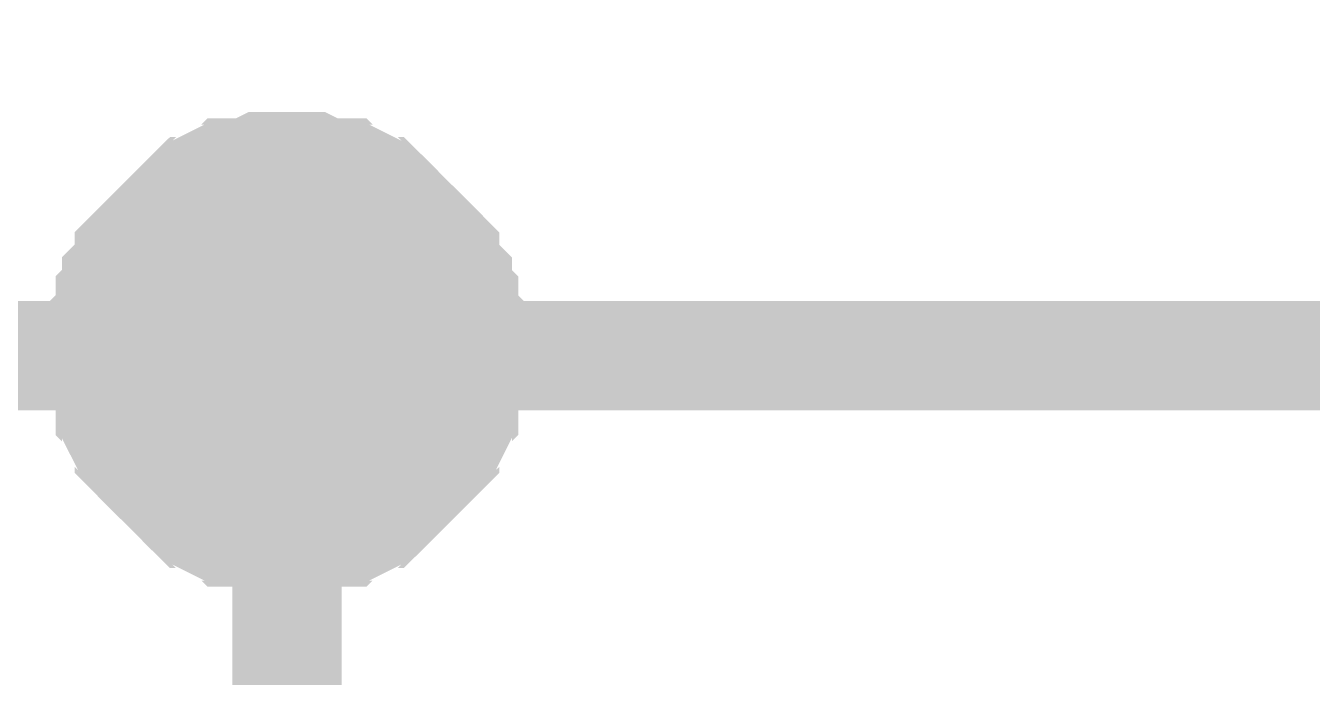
# Model space of a CAD drawing. Header units: millimetres. Extents: x 0 to 11.5, y 0 to 7.6.
# Drawn here: x 10.022 to 10.161, y 2.8152 to 2.8857 of the extents above; entities that cross this region are included whole.
import ezdxf

# ---------------------------------------------------------------- set-up
doc = ezdxf.new("R2010")
doc.units = ezdxf.units.MM
doc.header["$MEASUREMENT"] = 0
doc.layers.add('Sheet', color=255, linetype='Continuous')

msp = doc.modelspace()

# ---------------------------------------------------------------- linework, layer by layer
at = {"layer": 'Sheet'}
for points, const_width in [([(10.05023, 2.85), (9.94998, 2.85), (9.94998, 2.95018)], 0.0118), ([(10.03045, 2.85), (10.03045, 2.85136), (10.03045, 2.85204), (10.03045, 2.85341), (10.03113, 2.85409), (10.03113, 2.85545), (10.03113, 2.85613), (10.03181, 2.85681), (10.03181, 2.85818), (10.0325, 2.85886), (10.03318, 2.85954), (10.03318, 2.8609), (10.03386, 2.86159), (10.03454, 2.86227), (10.03522, 2.86295), (10.0359, 2.86363), (10.03659, 2.86431), (10.03727, 2.86499), (10.03795, 2.86567), (10.03863, 2.86636), (10.03931, 2.86704), (10.04, 2.86772), (10.04068, 2.86772), (10.04136, 2.8684), (10.04272, 2.86908), (10.04341, 2.86908), (10.04409, 2.86976), (10.04545, 2.86976), (10.04613, 2.86976), (10.0475, 2.87044), (10.04818, 2.87044), (10.04954, 2.87044), (10.05023, 2.87044)], 0.0118), ([(10.03045, 2.85), (10.03045, 2.85136), (10.03045, 2.85204), (10.03045, 2.85341), (10.03113, 2.85409), (10.03113, 2.85545), (10.03113, 2.85613), (10.03181, 2.85681), (10.03181, 2.85818), (10.0325, 2.85886), (10.03318, 2.85954), (10.03318, 2.8609), (10.03386, 2.86159), (10.03454, 2.86227), (10.03522, 2.86295), (10.0359, 2.86363), (10.03659, 2.86431), (10.03727, 2.86499), (10.03795, 2.86567), (10.03863, 2.86636), (10.03931, 2.86704), (10.04, 2.86772), (10.04068, 2.86772), (10.04136, 2.8684), (10.04272, 2.86908), (10.04341, 2.86908), (10.04409, 2.86976), (10.04545, 2.86976), (10.04613, 2.86976), (10.0475, 2.87044), (10.04818, 2.87044), (10.04954, 2.87044), (10.05023, 2.87044)], 0.0118), ([(10.03045, 2.85), (10.03045, 2.85136), (10.03045, 2.85204), (10.03045, 2.85341), (10.03113, 2.85409), (10.03113, 2.85545), (10.03113, 2.85613), (10.03181, 2.85681), (10.03181, 2.85818), (10.0325, 2.85886), (10.03318, 2.85954), (10.03318, 2.8609), (10.03386, 2.86159), (10.03454, 2.86227), (10.03522, 2.86295), (10.0359, 2.86363), (10.03659, 2.86431), (10.03727, 2.86499), (10.03795, 2.86567), (10.03863, 2.86636), (10.03931, 2.86704), (10.04, 2.86772), (10.04068, 2.86772), (10.04136, 2.8684), (10.04272, 2.86908), (10.04341, 2.86908), (10.04409, 2.86976), (10.04545, 2.86976), (10.04613, 2.86976), (10.0475, 2.87044), (10.04818, 2.87044), (10.04954, 2.87044), (10.05023, 2.87044)], 0.0118), ([(10.03045, 2.85), (10.03045, 2.85136), (10.03045, 2.85204), (10.03045, 2.85341), (10.03113, 2.85409), (10.03113, 2.85545), (10.03113, 2.85613), (10.03181, 2.85681), (10.03181, 2.85818), (10.0325, 2.85886), (10.03318, 2.85954), (10.03318, 2.8609), (10.03386, 2.86159), (10.03454, 2.86227), (10.03522, 2.86295), (10.0359, 2.86363), (10.03659, 2.86431), (10.03727, 2.86499), (10.03795, 2.86567), (10.03863, 2.86636), (10.03931, 2.86704), (10.04, 2.86772), (10.04068, 2.86772), (10.04136, 2.8684), (10.04272, 2.86908), (10.04341, 2.86908), (10.04409, 2.86976), (10.04545, 2.86976), (10.04613, 2.86976), (10.0475, 2.87044), (10.04818, 2.87044), (10.04954, 2.87044), (10.05023, 2.87044)], 0.0118), ([(10.03045, 2.85), (10.03045, 2.85136), (10.03045, 2.85204), (10.03045, 2.85341), (10.03113, 2.85409), (10.03113, 2.85545), (10.03113, 2.85613), (10.03181, 2.85681), (10.03181, 2.85818), (10.0325, 2.85886), (10.03318, 2.85954), (10.03318, 2.8609), (10.03386, 2.86159), (10.03454, 2.86227), (10.03522, 2.86295), (10.0359, 2.86363), (10.03659, 2.86431), (10.03727, 2.86499), (10.03795, 2.86567), (10.03863, 2.86636), (10.03931, 2.86704), (10.04, 2.86772), (10.04068, 2.86772), (10.04136, 2.8684), (10.04272, 2.86908), (10.04341, 2.86908), (10.04409, 2.86976), (10.04545, 2.86976), (10.04613, 2.86976), (10.0475, 2.87044), (10.04818, 2.87044), (10.04954, 2.87044), (10.05023, 2.87044)], 0.0118), ([(10.03045, 2.85), (10.03045, 2.85136), (10.03045, 2.85204), (10.03045, 2.85341), (10.03113, 2.85409), (10.03113, 2.85545), (10.03113, 2.85613), (10.03181, 2.85681), (10.03181, 2.85818), (10.0325, 2.85886), (10.03318, 2.85954), (10.03318, 2.8609), (10.03386, 2.86159), (10.03454, 2.86227), (10.03522, 2.86295), (10.0359, 2.86363), (10.03659, 2.86431), (10.03727, 2.86499), (10.03795, 2.86567), (10.03863, 2.86636), (10.03931, 2.86704), (10.04, 2.86772), (10.04068, 2.86772), (10.04136, 2.8684), (10.04272, 2.86908), (10.04341, 2.86908), (10.04409, 2.86976), (10.04545, 2.86976), (10.04613, 2.86976), (10.0475, 2.87044), (10.04818, 2.87044), (10.04954, 2.87044), (10.05023, 2.87044)], 0.0118), ([(10.03045, 2.85), (10.03045, 2.85136), (10.03045, 2.85204), (10.03045, 2.85341), (10.03113, 2.85409), (10.03113, 2.85545), (10.03113, 2.85613), (10.03181, 2.85681), (10.03181, 2.85818), (10.0325, 2.85886), (10.03318, 2.85954), (10.03318, 2.8609), (10.03386, 2.86159), (10.03454, 2.86227), (10.03522, 2.86295), (10.0359, 2.86363), (10.03659, 2.86431), (10.03727, 2.86499), (10.03795, 2.86567), (10.03863, 2.86636), (10.03931, 2.86704), (10.04, 2.86772), (10.04068, 2.86772), (10.04136, 2.8684), (10.04272, 2.86908), (10.04341, 2.86908), (10.04409, 2.86976), (10.04545, 2.86976), (10.04613, 2.86976), (10.0475, 2.87044), (10.04818, 2.87044), (10.04954, 2.87044), (10.05023, 2.87044)], 0.0118), ([(10.05023, 2.87044), (10.05023, 2.87044)], 0.0118), ([(10.05023, 2.87044), (10.05091, 2.87044), (10.05227, 2.87044), (10.05295, 2.87044), (10.05432, 2.86976), (10.055, 2.86976), (10.05636, 2.86976), (10.05704, 2.86908), (10.05773, 2.86908), (10.05909, 2.8684), (10.05977, 2.86772), (10.06045, 2.86772), (10.06114, 2.86704), (10.06182, 2.86636), (10.0625, 2.86567), (10.06318, 2.86499), (10.06386, 2.86431), (10.06455, 2.86363), (10.06523, 2.86295), (10.06591, 2.86227), (10.06659, 2.86159), (10.06727, 2.8609), (10.06727, 2.85954), (10.06796, 2.85886), (10.06864, 2.85818), (10.06864, 2.85681), (10.06932, 2.85613), (10.06932, 2.85545), (10.06932, 2.85409), (10.07, 2.85341), (10.07, 2.85204), (10.07, 2.85136), (10.07, 2.85)], 0.0118), ([(10.05023, 2.87044), (10.05023, 2.87044)], 0.0118), ([(10.05023, 2.87044), (10.05091, 2.87044), (10.05227, 2.87044), (10.05295, 2.87044), (10.05432, 2.86976), (10.055, 2.86976), (10.05636, 2.86976), (10.05704, 2.86908), (10.05773, 2.86908), (10.05909, 2.8684), (10.05977, 2.86772), (10.06045, 2.86772), (10.06114, 2.86704), (10.06182, 2.86636), (10.0625, 2.86567), (10.06318, 2.86499), (10.06386, 2.86431), (10.06455, 2.86363), (10.06523, 2.86295), (10.06591, 2.86227), (10.06659, 2.86159), (10.06727, 2.8609), (10.06727, 2.85954), (10.06796, 2.85886), (10.06864, 2.85818), (10.06864, 2.85681), (10.06932, 2.85613), (10.06932, 2.85545), (10.06932, 2.85409), (10.07, 2.85341), (10.07, 2.85204), (10.07, 2.85136), (10.07, 2.85)], 0.0118), ([(10.05023, 2.87044), (10.05023, 2.87044)], 0.0118), ([(10.05023, 2.87044), (10.05091, 2.87044), (10.05227, 2.87044), (10.05295, 2.87044), (10.05432, 2.86976), (10.055, 2.86976), (10.05636, 2.86976), (10.05704, 2.86908), (10.05773, 2.86908), (10.05909, 2.8684), (10.05977, 2.86772), (10.06045, 2.86772), (10.06114, 2.86704), (10.06182, 2.86636), (10.0625, 2.86567), (10.06318, 2.86499), (10.06386, 2.86431), (10.06455, 2.86363), (10.06523, 2.86295), (10.06591, 2.86227), (10.06659, 2.86159), (10.06727, 2.8609), (10.06727, 2.85954), (10.06796, 2.85886), (10.06864, 2.85818), (10.06864, 2.85681), (10.06932, 2.85613), (10.06932, 2.85545), (10.06932, 2.85409), (10.07, 2.85341), (10.07, 2.85204), (10.07, 2.85136), (10.07, 2.85)], 0.0118), ([(10.05023, 2.87044), (10.05023, 2.87044)], 0.0118), ([(10.05023, 2.87044), (10.05091, 2.87044), (10.05227, 2.87044), (10.05295, 2.87044), (10.05432, 2.86976), (10.055, 2.86976), (10.05636, 2.86976), (10.05704, 2.86908), (10.05773, 2.86908), (10.05909, 2.8684), (10.05977, 2.86772), (10.06045, 2.86772), (10.06114, 2.86704), (10.06182, 2.86636), (10.0625, 2.86567), (10.06318, 2.86499), (10.06386, 2.86431), (10.06455, 2.86363), (10.06523, 2.86295), (10.06591, 2.86227), (10.06659, 2.86159), (10.06727, 2.8609), (10.06727, 2.85954), (10.06796, 2.85886), (10.06864, 2.85818), (10.06864, 2.85681), (10.06932, 2.85613), (10.06932, 2.85545), (10.06932, 2.85409), (10.07, 2.85341), (10.07, 2.85204), (10.07, 2.85136), (10.07, 2.85)], 0.0118), ([(10.05023, 2.87044), (10.05023, 2.87044)], 0.0118), ([(10.05023, 2.87044), (10.05091, 2.87044), (10.05227, 2.87044), (10.05295, 2.87044), (10.05432, 2.86976), (10.055, 2.86976), (10.05636, 2.86976), (10.05704, 2.86908), (10.05773, 2.86908), (10.05909, 2.8684), (10.05977, 2.86772), (10.06045, 2.86772), (10.06114, 2.86704), (10.06182, 2.86636), (10.0625, 2.86567), (10.06318, 2.86499), (10.06386, 2.86431), (10.06455, 2.86363), (10.06523, 2.86295), (10.06591, 2.86227), (10.06659, 2.86159), (10.06727, 2.8609), (10.06727, 2.85954), (10.06796, 2.85886), (10.06864, 2.85818), (10.06864, 2.85681), (10.06932, 2.85613), (10.06932, 2.85545), (10.06932, 2.85409), (10.07, 2.85341), (10.07, 2.85204), (10.07, 2.85136), (10.07, 2.85)], 0.0118), ([(10.05023, 2.87044), (10.05023, 2.87044)], 0.0118), ([(10.05023, 2.87044), (10.05091, 2.87044), (10.05227, 2.87044), (10.05295, 2.87044), (10.05432, 2.86976), (10.055, 2.86976), (10.05636, 2.86976), (10.05704, 2.86908), (10.05773, 2.86908), (10.05909, 2.8684), (10.05977, 2.86772), (10.06045, 2.86772), (10.06114, 2.86704), (10.06182, 2.86636), (10.0625, 2.86567), (10.06318, 2.86499), (10.06386, 2.86431), (10.06455, 2.86363), (10.06523, 2.86295), (10.06591, 2.86227), (10.06659, 2.86159), (10.06727, 2.8609), (10.06727, 2.85954), (10.06796, 2.85886), (10.06864, 2.85818), (10.06864, 2.85681), (10.06932, 2.85613), (10.06932, 2.85545), (10.06932, 2.85409), (10.07, 2.85341), (10.07, 2.85204), (10.07, 2.85136), (10.07, 2.85)], 0.0118), ([(10.05023, 2.87044), (10.05023, 2.87044)], 0.0118), ([(10.05023, 2.87044), (10.05091, 2.87044), (10.05227, 2.87044), (10.05295, 2.87044), (10.05432, 2.86976), (10.055, 2.86976), (10.05636, 2.86976), (10.05704, 2.86908), (10.05773, 2.86908), (10.05909, 2.8684), (10.05977, 2.86772), (10.06045, 2.86772), (10.06114, 2.86704), (10.06182, 2.86636), (10.0625, 2.86567), (10.06318, 2.86499), (10.06386, 2.86431), (10.06455, 2.86363), (10.06523, 2.86295), (10.06591, 2.86227), (10.06659, 2.86159), (10.06727, 2.8609), (10.06727, 2.85954), (10.06796, 2.85886), (10.06864, 2.85818), (10.06864, 2.85681), (10.06932, 2.85613), (10.06932, 2.85545), (10.06932, 2.85409), (10.07, 2.85341), (10.07, 2.85204), (10.07, 2.85136), (10.07, 2.85)], 0.0118), ([(10.03045, 2.85), (10.03045, 2.85136), (10.03045, 2.85204), (10.03045, 2.85341), (10.03113, 2.85409), (10.03113, 2.85545), (10.03113, 2.85613), (10.03181, 2.85681), (10.03181, 2.85818), (10.0325, 2.85886), (10.03318, 2.85954), (10.03318, 2.8609), (10.03386, 2.86159), (10.03454, 2.86227), (10.03522, 2.86295), (10.0359, 2.86363), (10.03659, 2.86431), (10.03727, 2.86499), (10.03795, 2.86567), (10.03863, 2.86636), (10.03931, 2.86704), (10.04, 2.86772), (10.04068, 2.86772), (10.04136, 2.8684), (10.04272, 2.86908), (10.04341, 2.86908), (10.04409, 2.86976), (10.04545, 2.86976), (10.04613, 2.86976), (10.0475, 2.87044), (10.04818, 2.87044), (10.04954, 2.87044), (10.05023, 2.87044)], 0.0039), ([(10.03045, 2.85), (10.03045, 2.85136), (10.03045, 2.85204), (10.03045, 2.85341), (10.03113, 2.85409), (10.03113, 2.85545), (10.03113, 2.85613), (10.03181, 2.85681), (10.03181, 2.85818), (10.0325, 2.85886), (10.03318, 2.85954), (10.03318, 2.8609), (10.03386, 2.86159), (10.03454, 2.86227), (10.03522, 2.86295), (10.0359, 2.86363), (10.03659, 2.86431), (10.03727, 2.86499), (10.03795, 2.86567), (10.03863, 2.86636), (10.03931, 2.86704), (10.04, 2.86772), (10.04068, 2.86772), (10.04136, 2.8684), (10.04272, 2.86908), (10.04341, 2.86908), (10.04409, 2.86976), (10.04545, 2.86976), (10.04613, 2.86976), (10.0475, 2.87044), (10.04818, 2.87044), (10.04954, 2.87044), (10.05023, 2.87044)], 0.0039), ([(10.03045, 2.85), (10.03045, 2.85136), (10.03045, 2.85204), (10.03045, 2.85341), (10.03113, 2.85409), (10.03113, 2.85545), (10.03113, 2.85613), (10.03181, 2.85681), (10.03181, 2.85818), (10.0325, 2.85886), (10.03318, 2.85954), (10.03318, 2.8609), (10.03386, 2.86159), (10.03454, 2.86227), (10.03522, 2.86295), (10.0359, 2.86363), (10.03659, 2.86431), (10.03727, 2.86499), (10.03795, 2.86567), (10.03863, 2.86636), (10.03931, 2.86704), (10.04, 2.86772), (10.04068, 2.86772), (10.04136, 2.8684), (10.04272, 2.86908), (10.04341, 2.86908), (10.04409, 2.86976), (10.04545, 2.86976), (10.04613, 2.86976), (10.0475, 2.87044), (10.04818, 2.87044), (10.04954, 2.87044), (10.05023, 2.87044)], 0.0039), ([(10.03045, 2.85), (10.03045, 2.85136), (10.03045, 2.85204), (10.03045, 2.85341), (10.03113, 2.85409), (10.03113, 2.85545), (10.03113, 2.85613), (10.03181, 2.85681), (10.03181, 2.85818), (10.0325, 2.85886), (10.03318, 2.85954), (10.03318, 2.8609), (10.03386, 2.86159), (10.03454, 2.86227), (10.03522, 2.86295), (10.0359, 2.86363), (10.03659, 2.86431), (10.03727, 2.86499), (10.03795, 2.86567), (10.03863, 2.86636), (10.03931, 2.86704), (10.04, 2.86772), (10.04068, 2.86772), (10.04136, 2.8684), (10.04272, 2.86908), (10.04341, 2.86908), (10.04409, 2.86976), (10.04545, 2.86976), (10.04613, 2.86976), (10.0475, 2.87044), (10.04818, 2.87044), (10.04954, 2.87044), (10.05023, 2.87044)], 0.0039), ([(10.03045, 2.85), (10.03045, 2.85136), (10.03045, 2.85204), (10.03045, 2.85341), (10.03113, 2.85409), (10.03113, 2.85545), (10.03113, 2.85613), (10.03181, 2.85681), (10.03181, 2.85818), (10.0325, 2.85886), (10.03318, 2.85954), (10.03318, 2.8609), (10.03386, 2.86159), (10.03454, 2.86227), (10.03522, 2.86295), (10.0359, 2.86363), (10.03659, 2.86431), (10.03727, 2.86499), (10.03795, 2.86567), (10.03863, 2.86636), (10.03931, 2.86704), (10.04, 2.86772), (10.04068, 2.86772), (10.04136, 2.8684), (10.04272, 2.86908), (10.04341, 2.86908), (10.04409, 2.86976), (10.04545, 2.86976), (10.04613, 2.86976), (10.0475, 2.87044), (10.04818, 2.87044), (10.04954, 2.87044), (10.05023, 2.87044)], 0.0039), ([(10.03045, 2.85), (10.03045, 2.85136), (10.03045, 2.85204), (10.03045, 2.85341), (10.03113, 2.85409), (10.03113, 2.85545), (10.03113, 2.85613), (10.03181, 2.85681), (10.03181, 2.85818), (10.0325, 2.85886), (10.03318, 2.85954), (10.03318, 2.8609), (10.03386, 2.86159), (10.03454, 2.86227), (10.03522, 2.86295), (10.0359, 2.86363), (10.03659, 2.86431), (10.03727, 2.86499), (10.03795, 2.86567), (10.03863, 2.86636), (10.03931, 2.86704), (10.04, 2.86772), (10.04068, 2.86772), (10.04136, 2.8684), (10.04272, 2.86908), (10.04341, 2.86908), (10.04409, 2.86976), (10.04545, 2.86976), (10.04613, 2.86976), (10.0475, 2.87044), (10.04818, 2.87044), (10.04954, 2.87044), (10.05023, 2.87044)], 0.0039), ([(10.03045, 2.85), (10.03045, 2.85136), (10.03045, 2.85204), (10.03045, 2.85341), (10.03113, 2.85409), (10.03113, 2.85545), (10.03113, 2.85613), (10.03181, 2.85681), (10.03181, 2.85818), (10.0325, 2.85886), (10.03318, 2.85954), (10.03318, 2.8609), (10.03386, 2.86159), (10.03454, 2.86227), (10.03522, 2.86295), (10.0359, 2.86363), (10.03659, 2.86431), (10.03727, 2.86499), (10.03795, 2.86567), (10.03863, 2.86636), (10.03931, 2.86704), (10.04, 2.86772), (10.04068, 2.86772), (10.04136, 2.8684), (10.04272, 2.86908), (10.04341, 2.86908), (10.04409, 2.86976), (10.04545, 2.86976), (10.04613, 2.86976), (10.0475, 2.87044), (10.04818, 2.87044), (10.04954, 2.87044), (10.05023, 2.87044)], 0.0039), ([(10.05023, 2.87044), (10.05023, 2.87044)], 0.0039), ([(10.05023, 2.87044), (10.05091, 2.87044), (10.05227, 2.87044), (10.05295, 2.87044), (10.05432, 2.86976), (10.055, 2.86976), (10.05636, 2.86976), (10.05704, 2.86908), (10.05773, 2.86908), (10.05909, 2.8684), (10.05977, 2.86772), (10.06045, 2.86772), (10.06114, 2.86704), (10.06182, 2.86636), (10.0625, 2.86567), (10.06318, 2.86499), (10.06386, 2.86431), (10.06455, 2.86363), (10.06523, 2.86295), (10.06591, 2.86227), (10.06659, 2.86159), (10.06727, 2.8609), (10.06727, 2.85954), (10.06796, 2.85886), (10.06864, 2.85818), (10.06864, 2.85681), (10.06932, 2.85613), (10.06932, 2.85545), (10.06932, 2.85409), (10.07, 2.85341), (10.07, 2.85204), (10.07, 2.85136), (10.07, 2.85)], 0.0039), ([(10.05023, 2.87044), (10.05023, 2.87044)], 0.0039), ([(10.05023, 2.87044), (10.05091, 2.87044), (10.05227, 2.87044), (10.05295, 2.87044), (10.05432, 2.86976), (10.055, 2.86976), (10.05636, 2.86976), (10.05704, 2.86908), (10.05773, 2.86908), (10.05909, 2.8684), (10.05977, 2.86772), (10.06045, 2.86772), (10.06114, 2.86704), (10.06182, 2.86636), (10.0625, 2.86567), (10.06318, 2.86499), (10.06386, 2.86431), (10.06455, 2.86363), (10.06523, 2.86295), (10.06591, 2.86227), (10.06659, 2.86159), (10.06727, 2.8609), (10.06727, 2.85954), (10.06796, 2.85886), (10.06864, 2.85818), (10.06864, 2.85681), (10.06932, 2.85613), (10.06932, 2.85545), (10.06932, 2.85409), (10.07, 2.85341), (10.07, 2.85204), (10.07, 2.85136), (10.07, 2.85)], 0.0039), ([(10.05023, 2.87044), (10.05023, 2.87044)], 0.0039), ([(10.05023, 2.87044), (10.05091, 2.87044), (10.05227, 2.87044), (10.05295, 2.87044), (10.05432, 2.86976), (10.055, 2.86976), (10.05636, 2.86976), (10.05704, 2.86908), (10.05773, 2.86908), (10.05909, 2.8684), (10.05977, 2.86772), (10.06045, 2.86772), (10.06114, 2.86704), (10.06182, 2.86636), (10.0625, 2.86567), (10.06318, 2.86499), (10.06386, 2.86431), (10.06455, 2.86363), (10.06523, 2.86295), (10.06591, 2.86227), (10.06659, 2.86159), (10.06727, 2.8609), (10.06727, 2.85954), (10.06796, 2.85886), (10.06864, 2.85818), (10.06864, 2.85681), (10.06932, 2.85613), (10.06932, 2.85545), (10.06932, 2.85409), (10.07, 2.85341), (10.07, 2.85204), (10.07, 2.85136), (10.07, 2.85)], 0.0039), ([(10.05023, 2.87044), (10.05023, 2.87044)], 0.0039), ([(10.05023, 2.87044), (10.05091, 2.87044), (10.05227, 2.87044), (10.05295, 2.87044), (10.05432, 2.86976), (10.055, 2.86976), (10.05636, 2.86976), (10.05704, 2.86908), (10.05773, 2.86908), (10.05909, 2.8684), (10.05977, 2.86772), (10.06045, 2.86772), (10.06114, 2.86704), (10.06182, 2.86636), (10.0625, 2.86567), (10.06318, 2.86499), (10.06386, 2.86431), (10.06455, 2.86363), (10.06523, 2.86295), (10.06591, 2.86227), (10.06659, 2.86159), (10.06727, 2.8609), (10.06727, 2.85954), (10.06796, 2.85886), (10.06864, 2.85818), (10.06864, 2.85681), (10.06932, 2.85613), (10.06932, 2.85545), (10.06932, 2.85409), (10.07, 2.85341), (10.07, 2.85204), (10.07, 2.85136), (10.07, 2.85)], 0.0039), ([(10.05023, 2.87044), (10.05023, 2.87044)], 0.0039), ([(10.05023, 2.87044), (10.05091, 2.87044), (10.05227, 2.87044), (10.05295, 2.87044), (10.05432, 2.86976), (10.055, 2.86976), (10.05636, 2.86976), (10.05704, 2.86908), (10.05773, 2.86908), (10.05909, 2.8684), (10.05977, 2.86772), (10.06045, 2.86772), (10.06114, 2.86704), (10.06182, 2.86636), (10.0625, 2.86567), (10.06318, 2.86499), (10.06386, 2.86431), (10.06455, 2.86363), (10.06523, 2.86295), (10.06591, 2.86227), (10.06659, 2.86159), (10.06727, 2.8609), (10.06727, 2.85954), (10.06796, 2.85886), (10.06864, 2.85818), (10.06864, 2.85681), (10.06932, 2.85613), (10.06932, 2.85545), (10.06932, 2.85409), (10.07, 2.85341), (10.07, 2.85204), (10.07, 2.85136), (10.07, 2.85)], 0.0039), ([(10.05023, 2.87044), (10.05023, 2.87044)], 0.0039), ([(10.05023, 2.87044), (10.05091, 2.87044), (10.05227, 2.87044), (10.05295, 2.87044), (10.05432, 2.86976), (10.055, 2.86976), (10.05636, 2.86976), (10.05704, 2.86908), (10.05773, 2.86908), (10.05909, 2.8684), (10.05977, 2.86772), (10.06045, 2.86772), (10.06114, 2.86704), (10.06182, 2.86636), (10.0625, 2.86567), (10.06318, 2.86499), (10.06386, 2.86431), (10.06455, 2.86363), (10.06523, 2.86295), (10.06591, 2.86227), (10.06659, 2.86159), (10.06727, 2.8609), (10.06727, 2.85954), (10.06796, 2.85886), (10.06864, 2.85818), (10.06864, 2.85681), (10.06932, 2.85613), (10.06932, 2.85545), (10.06932, 2.85409), (10.07, 2.85341), (10.07, 2.85204), (10.07, 2.85136), (10.07, 2.85)], 0.0039), ([(10.05023, 2.87044), (10.05023, 2.87044)], 0.0039), ([(10.05023, 2.87044), (10.05091, 2.87044), (10.05227, 2.87044), (10.05295, 2.87044), (10.05432, 2.86976), (10.055, 2.86976), (10.05636, 2.86976), (10.05704, 2.86908), (10.05773, 2.86908), (10.05909, 2.8684), (10.05977, 2.86772), (10.06045, 2.86772), (10.06114, 2.86704), (10.06182, 2.86636), (10.0625, 2.86567), (10.06318, 2.86499), (10.06386, 2.86431), (10.06455, 2.86363), (10.06523, 2.86295), (10.06591, 2.86227), (10.06659, 2.86159), (10.06727, 2.8609), (10.06727, 2.85954), (10.06796, 2.85886), (10.06864, 2.85818), (10.06864, 2.85681), (10.06932, 2.85613), (10.06932, 2.85545), (10.06932, 2.85409), (10.07, 2.85341), (10.07, 2.85204), (10.07, 2.85136), (10.07, 2.85)], 0.0039), ([(10.05023, 2.83024), (10.04954, 2.83024), (10.04818, 2.83024), (10.0475, 2.83024), (10.04613, 2.83092), (10.04545, 2.83092), (10.04409, 2.83092), (10.04341, 2.8316), (10.04272, 2.8316), (10.04136, 2.83228), (10.04068, 2.83296), (10.04, 2.83296), (10.03931, 2.83364), (10.03863, 2.83433), (10.03795, 2.83501), (10.03727, 2.83569), (10.03659, 2.83637), (10.0359, 2.83705), (10.03522, 2.83773), (10.03454, 2.83841), (10.03386, 2.8391), (10.03318, 2.83978), (10.03318, 2.84046), (10.0325, 2.84114), (10.03181, 2.8425), (10.03181, 2.84319), (10.03113, 2.84387), (10.03113, 2.84523), (10.03113, 2.84591), (10.03045, 2.84727), (10.03045, 2.84796), (10.03045, 2.84932), (10.03045, 2.85)], 0.0118), ([(10.03045, 2.85), (10.03045, 2.85)], 0.0118), ([(10.05023, 2.83024), (10.04954, 2.83024), (10.04818, 2.83024), (10.0475, 2.83024), (10.04613, 2.83092), (10.04545, 2.83092), (10.04409, 2.83092), (10.04341, 2.8316), (10.04272, 2.8316), (10.04136, 2.83228), (10.04068, 2.83296), (10.04, 2.83296), (10.03931, 2.83364), (10.03863, 2.83433), (10.03795, 2.83501), (10.03727, 2.83569), (10.03659, 2.83637), (10.0359, 2.83705), (10.03522, 2.83773), (10.03454, 2.83841), (10.03386, 2.8391), (10.03318, 2.83978), (10.03318, 2.84046), (10.0325, 2.84114), (10.03181, 2.8425), (10.03181, 2.84319), (10.03113, 2.84387), (10.03113, 2.84523), (10.03113, 2.84591), (10.03045, 2.84727), (10.03045, 2.84796), (10.03045, 2.84932), (10.03045, 2.85)], 0.0118), ([(10.03045, 2.85), (10.03045, 2.85)], 0.0118), ([(10.05023, 2.83024), (10.04954, 2.83024), (10.04818, 2.83024), (10.0475, 2.83024), (10.04613, 2.83092), (10.04545, 2.83092), (10.04409, 2.83092), (10.04341, 2.8316), (10.04272, 2.8316), (10.04136, 2.83228), (10.04068, 2.83296), (10.04, 2.83296), (10.03931, 2.83364), (10.03863, 2.83433), (10.03795, 2.83501), (10.03727, 2.83569), (10.03659, 2.83637), (10.0359, 2.83705), (10.03522, 2.83773), (10.03454, 2.83841), (10.03386, 2.8391), (10.03318, 2.83978), (10.03318, 2.84046), (10.0325, 2.84114), (10.03181, 2.8425), (10.03181, 2.84319), (10.03113, 2.84387), (10.03113, 2.84523), (10.03113, 2.84591), (10.03045, 2.84727), (10.03045, 2.84796), (10.03045, 2.84932), (10.03045, 2.85)], 0.0118), ([(10.03045, 2.85), (10.03045, 2.85)], 0.0118), ([(10.05023, 2.83024), (10.04954, 2.83024), (10.04818, 2.83024), (10.0475, 2.83024), (10.04613, 2.83092), (10.04545, 2.83092), (10.04409, 2.83092), (10.04341, 2.8316), (10.04272, 2.8316), (10.04136, 2.83228), (10.04068, 2.83296), (10.04, 2.83296), (10.03931, 2.83364), (10.03863, 2.83433), (10.03795, 2.83501), (10.03727, 2.83569), (10.03659, 2.83637), (10.0359, 2.83705), (10.03522, 2.83773), (10.03454, 2.83841), (10.03386, 2.8391), (10.03318, 2.83978), (10.03318, 2.84046), (10.0325, 2.84114), (10.03181, 2.8425), (10.03181, 2.84319), (10.03113, 2.84387), (10.03113, 2.84523), (10.03113, 2.84591), (10.03045, 2.84727), (10.03045, 2.84796), (10.03045, 2.84932), (10.03045, 2.85)], 0.0118), ([(10.03045, 2.85), (10.03045, 2.85)], 0.0118), ([(10.05023, 2.83024), (10.04954, 2.83024), (10.04818, 2.83024), (10.0475, 2.83024), (10.04613, 2.83092), (10.04545, 2.83092), (10.04409, 2.83092), (10.04341, 2.8316), (10.04272, 2.8316), (10.04136, 2.83228), (10.04068, 2.83296), (10.04, 2.83296), (10.03931, 2.83364), (10.03863, 2.83433), (10.03795, 2.83501), (10.03727, 2.83569), (10.03659, 2.83637), (10.0359, 2.83705), (10.03522, 2.83773), (10.03454, 2.83841), (10.03386, 2.8391), (10.03318, 2.83978), (10.03318, 2.84046), (10.0325, 2.84114), (10.03181, 2.8425), (10.03181, 2.84319), (10.03113, 2.84387), (10.03113, 2.84523), (10.03113, 2.84591), (10.03045, 2.84727), (10.03045, 2.84796), (10.03045, 2.84932), (10.03045, 2.85)], 0.0118), ([(10.03045, 2.85), (10.03045, 2.85)], 0.0118), ([(10.05023, 2.83024), (10.04954, 2.83024), (10.04818, 2.83024), (10.0475, 2.83024), (10.04613, 2.83092), (10.04545, 2.83092), (10.04409, 2.83092), (10.04341, 2.8316), (10.04272, 2.8316), (10.04136, 2.83228), (10.04068, 2.83296), (10.04, 2.83296), (10.03931, 2.83364), (10.03863, 2.83433), (10.03795, 2.83501), (10.03727, 2.83569), (10.03659, 2.83637), (10.0359, 2.83705), (10.03522, 2.83773), (10.03454, 2.83841), (10.03386, 2.8391), (10.03318, 2.83978), (10.03318, 2.84046), (10.0325, 2.84114), (10.03181, 2.8425), (10.03181, 2.84319), (10.03113, 2.84387), (10.03113, 2.84523), (10.03113, 2.84591), (10.03045, 2.84727), (10.03045, 2.84796), (10.03045, 2.84932), (10.03045, 2.85)], 0.0118), ([(10.03045, 2.85), (10.03045, 2.85)], 0.0118), ([(10.05023, 2.83024), (10.04954, 2.83024), (10.04818, 2.83024), (10.0475, 2.83024), (10.04613, 2.83092), (10.04545, 2.83092), (10.04409, 2.83092), (10.04341, 2.8316), (10.04272, 2.8316), (10.04136, 2.83228), (10.04068, 2.83296), (10.04, 2.83296), (10.03931, 2.83364), (10.03863, 2.83433), (10.03795, 2.83501), (10.03727, 2.83569), (10.03659, 2.83637), (10.0359, 2.83705), (10.03522, 2.83773), (10.03454, 2.83841), (10.03386, 2.8391), (10.03318, 2.83978), (10.03318, 2.84046), (10.0325, 2.84114), (10.03181, 2.8425), (10.03181, 2.84319), (10.03113, 2.84387), (10.03113, 2.84523), (10.03113, 2.84591), (10.03045, 2.84727), (10.03045, 2.84796), (10.03045, 2.84932), (10.03045, 2.85)], 0.0118), ([(10.03045, 2.85), (10.03045, 2.85)], 0.0118), ([(10.07, 2.85), (10.07, 2.84932), (10.07, 2.84796), (10.07, 2.84727), (10.06932, 2.84591), (10.06932, 2.84523), (10.06932, 2.84387), (10.06864, 2.84319), (10.06864, 2.8425), (10.06796, 2.84114), (10.06727, 2.84046), (10.06727, 2.83978), (10.06659, 2.8391), (10.06591, 2.83841), (10.06523, 2.83773), (10.06455, 2.83705), (10.06386, 2.83637), (10.06318, 2.83569), (10.0625, 2.83501), (10.06182, 2.83433), (10.06114, 2.83364), (10.06045, 2.83296), (10.05977, 2.83296), (10.05909, 2.83228), (10.05773, 2.8316), (10.05704, 2.8316), (10.05636, 2.83092), (10.055, 2.83092), (10.05432, 2.83092), (10.05295, 2.83024), (10.05227, 2.83024), (10.05091, 2.83024), (10.05023, 2.83024)], 0.0118), ([(10.05023, 2.68031), (10.05023, 2.85)], 0.0118), ([(10.07, 2.85), (10.07, 2.84932), (10.07, 2.84796), (10.07, 2.84727), (10.06932, 2.84591), (10.06932, 2.84523), (10.06932, 2.84387), (10.06864, 2.84319), (10.06864, 2.8425), (10.06796, 2.84114), (10.06727, 2.84046), (10.06727, 2.83978), (10.06659, 2.8391), (10.06591, 2.83841), (10.06523, 2.83773), (10.06455, 2.83705), (10.06386, 2.83637), (10.06318, 2.83569), (10.0625, 2.83501), (10.06182, 2.83433), (10.06114, 2.83364), (10.06045, 2.83296), (10.05977, 2.83296), (10.05909, 2.83228), (10.05773, 2.8316), (10.05704, 2.8316), (10.05636, 2.83092), (10.055, 2.83092), (10.05432, 2.83092), (10.05295, 2.83024), (10.05227, 2.83024), (10.05091, 2.83024), (10.05023, 2.83024)], 0.0118), ([(10.60054, 2.85), (10.05023, 2.85)], 0.0118), ([(10.07, 2.85), (10.07, 2.84932), (10.07, 2.84796), (10.07, 2.84727), (10.06932, 2.84591), (10.06932, 2.84523), (10.06932, 2.84387), (10.06864, 2.84319), (10.06864, 2.8425), (10.06796, 2.84114), (10.06727, 2.84046), (10.06727, 2.83978), (10.06659, 2.8391), (10.06591, 2.83841), (10.06523, 2.83773), (10.06455, 2.83705), (10.06386, 2.83637), (10.06318, 2.83569), (10.0625, 2.83501), (10.06182, 2.83433), (10.06114, 2.83364), (10.06045, 2.83296), (10.05977, 2.83296), (10.05909, 2.83228), (10.05773, 2.8316), (10.05704, 2.8316), (10.05636, 2.83092), (10.055, 2.83092), (10.05432, 2.83092), (10.05295, 2.83024), (10.05227, 2.83024), (10.05091, 2.83024), (10.05023, 2.83024)], 0.0118), ([(10.07, 2.85), (10.07, 2.84932), (10.07, 2.84796), (10.07, 2.84727), (10.06932, 2.84591), (10.06932, 2.84523), (10.06932, 2.84387), (10.06864, 2.84319), (10.06864, 2.8425), (10.06796, 2.84114), (10.06727, 2.84046), (10.06727, 2.83978), (10.06659, 2.8391), (10.06591, 2.83841), (10.06523, 2.83773), (10.06455, 2.83705), (10.06386, 2.83637), (10.06318, 2.83569), (10.0625, 2.83501), (10.06182, 2.83433), (10.06114, 2.83364), (10.06045, 2.83296), (10.05977, 2.83296), (10.05909, 2.83228), (10.05773, 2.8316), (10.05704, 2.8316), (10.05636, 2.83092), (10.055, 2.83092), (10.05432, 2.83092), (10.05295, 2.83024), (10.05227, 2.83024), (10.05091, 2.83024), (10.05023, 2.83024)], 0.0118), ([(10.07, 2.85), (10.07, 2.84932), (10.07, 2.84796), (10.07, 2.84727), (10.06932, 2.84591), (10.06932, 2.84523), (10.06932, 2.84387), (10.06864, 2.84319), (10.06864, 2.8425), (10.06796, 2.84114), (10.06727, 2.84046), (10.06727, 2.83978), (10.06659, 2.8391), (10.06591, 2.83841), (10.06523, 2.83773), (10.06455, 2.83705), (10.06386, 2.83637), (10.06318, 2.83569), (10.0625, 2.83501), (10.06182, 2.83433), (10.06114, 2.83364), (10.06045, 2.83296), (10.05977, 2.83296), (10.05909, 2.83228), (10.05773, 2.8316), (10.05704, 2.8316), (10.05636, 2.83092), (10.055, 2.83092), (10.05432, 2.83092), (10.05295, 2.83024), (10.05227, 2.83024), (10.05091, 2.83024), (10.05023, 2.83024)], 0.0118), ([(10.07, 2.85), (10.07, 2.84932), (10.07, 2.84796), (10.07, 2.84727), (10.06932, 2.84591), (10.06932, 2.84523), (10.06932, 2.84387), (10.06864, 2.84319), (10.06864, 2.8425), (10.06796, 2.84114), (10.06727, 2.84046), (10.06727, 2.83978), (10.06659, 2.8391), (10.06591, 2.83841), (10.06523, 2.83773), (10.06455, 2.83705), (10.06386, 2.83637), (10.06318, 2.83569), (10.0625, 2.83501), (10.06182, 2.83433), (10.06114, 2.83364), (10.06045, 2.83296), (10.05977, 2.83296), (10.05909, 2.83228), (10.05773, 2.8316), (10.05704, 2.8316), (10.05636, 2.83092), (10.055, 2.83092), (10.05432, 2.83092), (10.05295, 2.83024), (10.05227, 2.83024), (10.05091, 2.83024), (10.05023, 2.83024)], 0.0118), ([(10.07, 2.85), (10.07, 2.84932), (10.07, 2.84796), (10.07, 2.84727), (10.06932, 2.84591), (10.06932, 2.84523), (10.06932, 2.84387), (10.06864, 2.84319), (10.06864, 2.8425), (10.06796, 2.84114), (10.06727, 2.84046), (10.06727, 2.83978), (10.06659, 2.8391), (10.06591, 2.83841), (10.06523, 2.83773), (10.06455, 2.83705), (10.06386, 2.83637), (10.06318, 2.83569), (10.0625, 2.83501), (10.06182, 2.83433), (10.06114, 2.83364), (10.06045, 2.83296), (10.05977, 2.83296), (10.05909, 2.83228), (10.05773, 2.8316), (10.05704, 2.8316), (10.05636, 2.83092), (10.055, 2.83092), (10.05432, 2.83092), (10.05295, 2.83024), (10.05227, 2.83024), (10.05091, 2.83024), (10.05023, 2.83024)], 0.0118), ([(10.07, 2.85), (10.07, 2.85), (10.07, 2.85), (10.07, 2.85), (10.07, 2.85), (10.07, 2.85), (10.07, 2.85), (10.07, 2.85), (10.07, 2.85), (10.07, 2.85), (10.07, 2.85), (10.07, 2.85), (10.07, 2.85), (10.07, 2.85), (10.07, 2.85), (10.07, 2.85), (10.07, 2.85), (10.07, 2.85), (10.07, 2.85), (10.07, 2.85), (10.07, 2.85), (10.07, 2.85), (10.07, 2.85), (10.07, 2.85), (10.07, 2.85), (10.07, 2.85), (10.07, 2.85), (10.07, 2.85), (10.07, 2.85), (10.07, 2.85), (10.07, 2.85), (10.07, 2.85), (10.07, 2.85)], 0.0118), ([(10.07, 2.85), (10.07, 2.85)], 0.0118), ([(10.07, 2.85), (10.07, 2.85), (10.07, 2.85), (10.07, 2.85), (10.07, 2.85), (10.07, 2.85), (10.07, 2.85), (10.07, 2.85), (10.07, 2.85), (10.07, 2.85), (10.07, 2.85), (10.07, 2.85), (10.07, 2.85), (10.07, 2.85), (10.07, 2.85), (10.07, 2.85), (10.07, 2.85), (10.07, 2.85), (10.07, 2.85), (10.07, 2.85), (10.07, 2.85), (10.07, 2.85), (10.07, 2.85), (10.07, 2.85), (10.07, 2.85), (10.07, 2.85), (10.07, 2.85), (10.07, 2.85), (10.07, 2.85), (10.07, 2.85), (10.07, 2.85), (10.07, 2.85), (10.07, 2.85)], 0.0118), ([(10.07, 2.85), (10.07, 2.85)], 0.0118), ([(10.07, 2.85), (10.07, 2.85), (10.07, 2.85), (10.07, 2.85), (10.07, 2.85), (10.07, 2.85), (10.07, 2.85), (10.07, 2.85), (10.07, 2.85), (10.07, 2.85), (10.07, 2.85), (10.07, 2.85), (10.07, 2.85), (10.07, 2.85), (10.07, 2.85), (10.07, 2.85), (10.07, 2.85), (10.07, 2.85), (10.07, 2.85), (10.07, 2.85), (10.07, 2.85), (10.07, 2.85), (10.07, 2.85), (10.07, 2.85), (10.07, 2.85), (10.07, 2.85), (10.07, 2.85), (10.07, 2.85), (10.07, 2.85), (10.07, 2.85), (10.07, 2.85), (10.07, 2.85), (10.07, 2.85)], 0.0118), ([(10.07, 2.85), (10.07, 2.85)], 0.0118), ([(10.07, 2.85), (10.07, 2.85), (10.07, 2.85), (10.07, 2.85), (10.07, 2.85), (10.07, 2.85), (10.07, 2.85), (10.07, 2.85), (10.07, 2.85), (10.07, 2.85), (10.07, 2.85), (10.07, 2.85), (10.07, 2.85), (10.07, 2.85), (10.07, 2.85), (10.07, 2.85), (10.07, 2.85), (10.07, 2.85), (10.07, 2.85), (10.07, 2.85), (10.07, 2.85), (10.07, 2.85), (10.07, 2.85), (10.07, 2.85), (10.07, 2.85), (10.07, 2.85), (10.07, 2.85), (10.07, 2.85), (10.07, 2.85), (10.07, 2.85), (10.07, 2.85), (10.07, 2.85), (10.07, 2.85)], 0.0118), ([(10.07, 2.85), (10.07, 2.85)], 0.0118), ([(10.07, 2.85), (10.07, 2.85), (10.07, 2.85), (10.07, 2.85), (10.07, 2.85), (10.07, 2.85), (10.07, 2.85), (10.07, 2.85), (10.07, 2.85), (10.07, 2.85), (10.07, 2.85), (10.07, 2.85), (10.07, 2.85), (10.07, 2.85), (10.07, 2.85), (10.07, 2.85), (10.07, 2.85), (10.07, 2.85), (10.07, 2.85), (10.07, 2.85), (10.07, 2.85), (10.07, 2.85), (10.07, 2.85), (10.07, 2.85), (10.07, 2.85), (10.07, 2.85), (10.07, 2.85), (10.07, 2.85), (10.07, 2.85), (10.07, 2.85), (10.07, 2.85), (10.07, 2.85), (10.07, 2.85)], 0.0118), ([(10.07, 2.85), (10.07, 2.85)], 0.0118), ([(10.07, 2.85), (10.07, 2.85), (10.07, 2.85), (10.07, 2.85), (10.07, 2.85), (10.07, 2.85), (10.07, 2.85), (10.07, 2.85), (10.07, 2.85), (10.07, 2.85), (10.07, 2.85), (10.07, 2.85), (10.07, 2.85), (10.07, 2.85), (10.07, 2.85), (10.07, 2.85), (10.07, 2.85), (10.07, 2.85), (10.07, 2.85), (10.07, 2.85), (10.07, 2.85), (10.07, 2.85), (10.07, 2.85), (10.07, 2.85), (10.07, 2.85), (10.07, 2.85), (10.07, 2.85), (10.07, 2.85), (10.07, 2.85), (10.07, 2.85), (10.07, 2.85), (10.07, 2.85), (10.07, 2.85)], 0.0118), ([(10.07, 2.85), (10.07, 2.85)], 0.0118), ([(10.07, 2.85), (10.07, 2.85), (10.07, 2.85), (10.07, 2.85), (10.07, 2.85), (10.07, 2.85), (10.07, 2.85), (10.07, 2.85), (10.07, 2.85), (10.07, 2.85), (10.07, 2.85), (10.07, 2.85), (10.07, 2.85), (10.07, 2.85), (10.07, 2.85), (10.07, 2.85), (10.07, 2.85), (10.07, 2.85), (10.07, 2.85), (10.07, 2.85), (10.07, 2.85), (10.07, 2.85), (10.07, 2.85), (10.07, 2.85), (10.07, 2.85), (10.07, 2.85), (10.07, 2.85), (10.07, 2.85), (10.07, 2.85), (10.07, 2.85), (10.07, 2.85), (10.07, 2.85), (10.07, 2.85)], 0.0118), ([(10.07, 2.85), (10.07, 2.85)], 0.0118), ([(10.05023, 2.83024), (10.04954, 2.83024), (10.04818, 2.83024), (10.0475, 2.83024), (10.04613, 2.83092), (10.04545, 2.83092), (10.04409, 2.83092), (10.04341, 2.8316), (10.04272, 2.8316), (10.04136, 2.83228), (10.04068, 2.83296), (10.04, 2.83296), (10.03931, 2.83364), (10.03863, 2.83433), (10.03795, 2.83501), (10.03727, 2.83569), (10.03659, 2.83637), (10.0359, 2.83705), (10.03522, 2.83773), (10.03454, 2.83841), (10.03386, 2.8391), (10.03318, 2.83978), (10.03318, 2.84046), (10.0325, 2.84114), (10.03181, 2.8425), (10.03181, 2.84319), (10.03113, 2.84387), (10.03113, 2.84523), (10.03113, 2.84591), (10.03045, 2.84727), (10.03045, 2.84796), (10.03045, 2.84932), (10.03045, 2.85)], 0.0039), ([(10.03045, 2.85), (10.03045, 2.85)], 0.0039), ([(10.05023, 2.83024), (10.04954, 2.83024), (10.04818, 2.83024), (10.0475, 2.83024), (10.04613, 2.83092), (10.04545, 2.83092), (10.04409, 2.83092), (10.04341, 2.8316), (10.04272, 2.8316), (10.04136, 2.83228), (10.04068, 2.83296), (10.04, 2.83296), (10.03931, 2.83364), (10.03863, 2.83433), (10.03795, 2.83501), (10.03727, 2.83569), (10.03659, 2.83637), (10.0359, 2.83705), (10.03522, 2.83773), (10.03454, 2.83841), (10.03386, 2.8391), (10.03318, 2.83978), (10.03318, 2.84046), (10.0325, 2.84114), (10.03181, 2.8425), (10.03181, 2.84319), (10.03113, 2.84387), (10.03113, 2.84523), (10.03113, 2.84591), (10.03045, 2.84727), (10.03045, 2.84796), (10.03045, 2.84932), (10.03045, 2.85)], 0.0039), ([(10.03045, 2.85), (10.03045, 2.85)], 0.0039), ([(10.05023, 2.83024), (10.04954, 2.83024), (10.04818, 2.83024), (10.0475, 2.83024), (10.04613, 2.83092), (10.04545, 2.83092), (10.04409, 2.83092), (10.04341, 2.8316), (10.04272, 2.8316), (10.04136, 2.83228), (10.04068, 2.83296), (10.04, 2.83296), (10.03931, 2.83364), (10.03863, 2.83433), (10.03795, 2.83501), (10.03727, 2.83569), (10.03659, 2.83637), (10.0359, 2.83705), (10.03522, 2.83773), (10.03454, 2.83841), (10.03386, 2.8391), (10.03318, 2.83978), (10.03318, 2.84046), (10.0325, 2.84114), (10.03181, 2.8425), (10.03181, 2.84319), (10.03113, 2.84387), (10.03113, 2.84523), (10.03113, 2.84591), (10.03045, 2.84727), (10.03045, 2.84796), (10.03045, 2.84932), (10.03045, 2.85)], 0.0039), ([(10.03045, 2.85), (10.03045, 2.85)], 0.0039), ([(10.05023, 2.83024), (10.04954, 2.83024), (10.04818, 2.83024), (10.0475, 2.83024), (10.04613, 2.83092), (10.04545, 2.83092), (10.04409, 2.83092), (10.04341, 2.8316), (10.04272, 2.8316), (10.04136, 2.83228), (10.04068, 2.83296), (10.04, 2.83296), (10.03931, 2.83364), (10.03863, 2.83433), (10.03795, 2.83501), (10.03727, 2.83569), (10.03659, 2.83637), (10.0359, 2.83705), (10.03522, 2.83773), (10.03454, 2.83841), (10.03386, 2.8391), (10.03318, 2.83978), (10.03318, 2.84046), (10.0325, 2.84114), (10.03181, 2.8425), (10.03181, 2.84319), (10.03113, 2.84387), (10.03113, 2.84523), (10.03113, 2.84591), (10.03045, 2.84727), (10.03045, 2.84796), (10.03045, 2.84932), (10.03045, 2.85)], 0.0039), ([(10.03045, 2.85), (10.03045, 2.85)], 0.0039), ([(10.05023, 2.83024), (10.04954, 2.83024), (10.04818, 2.83024), (10.0475, 2.83024), (10.04613, 2.83092), (10.04545, 2.83092), (10.04409, 2.83092), (10.04341, 2.8316), (10.04272, 2.8316), (10.04136, 2.83228), (10.04068, 2.83296), (10.04, 2.83296), (10.03931, 2.83364), (10.03863, 2.83433), (10.03795, 2.83501), (10.03727, 2.83569), (10.03659, 2.83637), (10.0359, 2.83705), (10.03522, 2.83773), (10.03454, 2.83841), (10.03386, 2.8391), (10.03318, 2.83978), (10.03318, 2.84046), (10.0325, 2.84114), (10.03181, 2.8425), (10.03181, 2.84319), (10.03113, 2.84387), (10.03113, 2.84523), (10.03113, 2.84591), (10.03045, 2.84727), (10.03045, 2.84796), (10.03045, 2.84932), (10.03045, 2.85)], 0.0039), ([(10.03045, 2.85), (10.03045, 2.85)], 0.0039), ([(10.05023, 2.83024), (10.04954, 2.83024), (10.04818, 2.83024), (10.0475, 2.83024), (10.04613, 2.83092), (10.04545, 2.83092), (10.04409, 2.83092), (10.04341, 2.8316), (10.04272, 2.8316), (10.04136, 2.83228), (10.04068, 2.83296), (10.04, 2.83296), (10.03931, 2.83364), (10.03863, 2.83433), (10.03795, 2.83501), (10.03727, 2.83569), (10.03659, 2.83637), (10.0359, 2.83705), (10.03522, 2.83773), (10.03454, 2.83841), (10.03386, 2.8391), (10.03318, 2.83978), (10.03318, 2.84046), (10.0325, 2.84114), (10.03181, 2.8425), (10.03181, 2.84319), (10.03113, 2.84387), (10.03113, 2.84523), (10.03113, 2.84591), (10.03045, 2.84727), (10.03045, 2.84796), (10.03045, 2.84932), (10.03045, 2.85)], 0.0039), ([(10.03045, 2.85), (10.03045, 2.85)], 0.0039), ([(10.05023, 2.83024), (10.04954, 2.83024), (10.04818, 2.83024), (10.0475, 2.83024), (10.04613, 2.83092), (10.04545, 2.83092), (10.04409, 2.83092), (10.04341, 2.8316), (10.04272, 2.8316), (10.04136, 2.83228), (10.04068, 2.83296), (10.04, 2.83296), (10.03931, 2.83364), (10.03863, 2.83433), (10.03795, 2.83501), (10.03727, 2.83569), (10.03659, 2.83637), (10.0359, 2.83705), (10.03522, 2.83773), (10.03454, 2.83841), (10.03386, 2.8391), (10.03318, 2.83978), (10.03318, 2.84046), (10.0325, 2.84114), (10.03181, 2.8425), (10.03181, 2.84319), (10.03113, 2.84387), (10.03113, 2.84523), (10.03113, 2.84591), (10.03045, 2.84727), (10.03045, 2.84796), (10.03045, 2.84932), (10.03045, 2.85)], 0.0039), ([(10.03045, 2.85), (10.03045, 2.85)], 0.0039), ([(10.07, 2.85), (10.07, 2.84932), (10.07, 2.84796), (10.07, 2.84727), (10.06932, 2.84591), (10.06932, 2.84523), (10.06932, 2.84387), (10.06864, 2.84319), (10.06864, 2.8425), (10.06796, 2.84114), (10.06727, 2.84046), (10.06727, 2.83978), (10.06659, 2.8391), (10.06591, 2.83841), (10.06523, 2.83773), (10.06455, 2.83705), (10.06386, 2.83637), (10.06318, 2.83569), (10.0625, 2.83501), (10.06182, 2.83433), (10.06114, 2.83364), (10.06045, 2.83296), (10.05977, 2.83296), (10.05909, 2.83228), (10.05773, 2.8316), (10.05704, 2.8316), (10.05636, 2.83092), (10.055, 2.83092), (10.05432, 2.83092), (10.05295, 2.83024), (10.05227, 2.83024), (10.05091, 2.83024), (10.05023, 2.83024)], 0.0039), ([(10.07, 2.85), (10.07, 2.84932), (10.07, 2.84796), (10.07, 2.84727), (10.06932, 2.84591), (10.06932, 2.84523), (10.06932, 2.84387), (10.06864, 2.84319), (10.06864, 2.8425), (10.06796, 2.84114), (10.06727, 2.84046), (10.06727, 2.83978), (10.06659, 2.8391), (10.06591, 2.83841), (10.06523, 2.83773), (10.06455, 2.83705), (10.06386, 2.83637), (10.06318, 2.83569), (10.0625, 2.83501), (10.06182, 2.83433), (10.06114, 2.83364), (10.06045, 2.83296), (10.05977, 2.83296), (10.05909, 2.83228), (10.05773, 2.8316), (10.05704, 2.8316), (10.05636, 2.83092), (10.055, 2.83092), (10.05432, 2.83092), (10.05295, 2.83024), (10.05227, 2.83024), (10.05091, 2.83024), (10.05023, 2.83024)], 0.0039), ([(10.07, 2.85), (10.07, 2.84932), (10.07, 2.84796), (10.07, 2.84727), (10.06932, 2.84591), (10.06932, 2.84523), (10.06932, 2.84387), (10.06864, 2.84319), (10.06864, 2.8425), (10.06796, 2.84114), (10.06727, 2.84046), (10.06727, 2.83978), (10.06659, 2.8391), (10.06591, 2.83841), (10.06523, 2.83773), (10.06455, 2.83705), (10.06386, 2.83637), (10.06318, 2.83569), (10.0625, 2.83501), (10.06182, 2.83433), (10.06114, 2.83364), (10.06045, 2.83296), (10.05977, 2.83296), (10.05909, 2.83228), (10.05773, 2.8316), (10.05704, 2.8316), (10.05636, 2.83092), (10.055, 2.83092), (10.05432, 2.83092), (10.05295, 2.83024), (10.05227, 2.83024), (10.05091, 2.83024), (10.05023, 2.83024)], 0.0039), ([(10.07, 2.85), (10.07, 2.84932), (10.07, 2.84796), (10.07, 2.84727), (10.06932, 2.84591), (10.06932, 2.84523), (10.06932, 2.84387), (10.06864, 2.84319), (10.06864, 2.8425), (10.06796, 2.84114), (10.06727, 2.84046), (10.06727, 2.83978), (10.06659, 2.8391), (10.06591, 2.83841), (10.06523, 2.83773), (10.06455, 2.83705), (10.06386, 2.83637), (10.06318, 2.83569), (10.0625, 2.83501), (10.06182, 2.83433), (10.06114, 2.83364), (10.06045, 2.83296), (10.05977, 2.83296), (10.05909, 2.83228), (10.05773, 2.8316), (10.05704, 2.8316), (10.05636, 2.83092), (10.055, 2.83092), (10.05432, 2.83092), (10.05295, 2.83024), (10.05227, 2.83024), (10.05091, 2.83024), (10.05023, 2.83024)], 0.0039), ([(10.07, 2.85), (10.07, 2.84932), (10.07, 2.84796), (10.07, 2.84727), (10.06932, 2.84591), (10.06932, 2.84523), (10.06932, 2.84387), (10.06864, 2.84319), (10.06864, 2.8425), (10.06796, 2.84114), (10.06727, 2.84046), (10.06727, 2.83978), (10.06659, 2.8391), (10.06591, 2.83841), (10.06523, 2.83773), (10.06455, 2.83705), (10.06386, 2.83637), (10.06318, 2.83569), (10.0625, 2.83501), (10.06182, 2.83433), (10.06114, 2.83364), (10.06045, 2.83296), (10.05977, 2.83296), (10.05909, 2.83228), (10.05773, 2.8316), (10.05704, 2.8316), (10.05636, 2.83092), (10.055, 2.83092), (10.05432, 2.83092), (10.05295, 2.83024), (10.05227, 2.83024), (10.05091, 2.83024), (10.05023, 2.83024)], 0.0039), ([(10.07, 2.85), (10.07, 2.84932), (10.07, 2.84796), (10.07, 2.84727), (10.06932, 2.84591), (10.06932, 2.84523), (10.06932, 2.84387), (10.06864, 2.84319), (10.06864, 2.8425), (10.06796, 2.84114), (10.06727, 2.84046), (10.06727, 2.83978), (10.06659, 2.8391), (10.06591, 2.83841), (10.06523, 2.83773), (10.06455, 2.83705), (10.06386, 2.83637), (10.06318, 2.83569), (10.0625, 2.83501), (10.06182, 2.83433), (10.06114, 2.83364), (10.06045, 2.83296), (10.05977, 2.83296), (10.05909, 2.83228), (10.05773, 2.8316), (10.05704, 2.8316), (10.05636, 2.83092), (10.055, 2.83092), (10.05432, 2.83092), (10.05295, 2.83024), (10.05227, 2.83024), (10.05091, 2.83024), (10.05023, 2.83024)], 0.0039), ([(10.07, 2.85), (10.07, 2.84932), (10.07, 2.84796), (10.07, 2.84727), (10.06932, 2.84591), (10.06932, 2.84523), (10.06932, 2.84387), (10.06864, 2.84319), (10.06864, 2.8425), (10.06796, 2.84114), (10.06727, 2.84046), (10.06727, 2.83978), (10.06659, 2.8391), (10.06591, 2.83841), (10.06523, 2.83773), (10.06455, 2.83705), (10.06386, 2.83637), (10.06318, 2.83569), (10.0625, 2.83501), (10.06182, 2.83433), (10.06114, 2.83364), (10.06045, 2.83296), (10.05977, 2.83296), (10.05909, 2.83228), (10.05773, 2.8316), (10.05704, 2.8316), (10.05636, 2.83092), (10.055, 2.83092), (10.05432, 2.83092), (10.05295, 2.83024), (10.05227, 2.83024), (10.05091, 2.83024), (10.05023, 2.83024)], 0.0039), ([(10.07, 2.85), (10.07, 2.85), (10.07, 2.85), (10.07, 2.85), (10.07, 2.85), (10.07, 2.85), (10.07, 2.85), (10.07, 2.85), (10.07, 2.85), (10.07, 2.85), (10.07, 2.85), (10.07, 2.85), (10.07, 2.85), (10.07, 2.85), (10.07, 2.85), (10.07, 2.85), (10.07, 2.85), (10.07, 2.85), (10.07, 2.85), (10.07, 2.85), (10.07, 2.85), (10.07, 2.85), (10.07, 2.85), (10.07, 2.85), (10.07, 2.85), (10.07, 2.85), (10.07, 2.85), (10.07, 2.85), (10.07, 2.85), (10.07, 2.85), (10.07, 2.85), (10.07, 2.85), (10.07, 2.85)], 0.0039), ([(10.07, 2.85), (10.07, 2.85)], 0.0039), ([(10.07, 2.85), (10.07, 2.85), (10.07, 2.85), (10.07, 2.85), (10.07, 2.85), (10.07, 2.85), (10.07, 2.85), (10.07, 2.85), (10.07, 2.85), (10.07, 2.85), (10.07, 2.85), (10.07, 2.85), (10.07, 2.85), (10.07, 2.85), (10.07, 2.85), (10.07, 2.85), (10.07, 2.85), (10.07, 2.85), (10.07, 2.85), (10.07, 2.85), (10.07, 2.85), (10.07, 2.85), (10.07, 2.85), (10.07, 2.85), (10.07, 2.85), (10.07, 2.85), (10.07, 2.85), (10.07, 2.85), (10.07, 2.85), (10.07, 2.85), (10.07, 2.85), (10.07, 2.85), (10.07, 2.85)], 0.0039), ([(10.07, 2.85), (10.07, 2.85)], 0.0039), ([(10.07, 2.85), (10.07, 2.85), (10.07, 2.85), (10.07, 2.85), (10.07, 2.85), (10.07, 2.85), (10.07, 2.85), (10.07, 2.85), (10.07, 2.85), (10.07, 2.85), (10.07, 2.85), (10.07, 2.85), (10.07, 2.85), (10.07, 2.85), (10.07, 2.85), (10.07, 2.85), (10.07, 2.85), (10.07, 2.85), (10.07, 2.85), (10.07, 2.85), (10.07, 2.85), (10.07, 2.85), (10.07, 2.85), (10.07, 2.85), (10.07, 2.85), (10.07, 2.85), (10.07, 2.85), (10.07, 2.85), (10.07, 2.85), (10.07, 2.85), (10.07, 2.85), (10.07, 2.85), (10.07, 2.85)], 0.0039), ([(10.07, 2.85), (10.07, 2.85)], 0.0039), ([(10.07, 2.85), (10.07, 2.85), (10.07, 2.85), (10.07, 2.85), (10.07, 2.85), (10.07, 2.85), (10.07, 2.85), (10.07, 2.85), (10.07, 2.85), (10.07, 2.85), (10.07, 2.85), (10.07, 2.85), (10.07, 2.85), (10.07, 2.85), (10.07, 2.85), (10.07, 2.85), (10.07, 2.85), (10.07, 2.85), (10.07, 2.85), (10.07, 2.85), (10.07, 2.85), (10.07, 2.85), (10.07, 2.85), (10.07, 2.85), (10.07, 2.85), (10.07, 2.85), (10.07, 2.85), (10.07, 2.85), (10.07, 2.85), (10.07, 2.85), (10.07, 2.85), (10.07, 2.85), (10.07, 2.85)], 0.0039), ([(10.07, 2.85), (10.07, 2.85)], 0.0039), ([(10.07, 2.85), (10.07, 2.85), (10.07, 2.85), (10.07, 2.85), (10.07, 2.85), (10.07, 2.85), (10.07, 2.85), (10.07, 2.85), (10.07, 2.85), (10.07, 2.85), (10.07, 2.85), (10.07, 2.85), (10.07, 2.85), (10.07, 2.85), (10.07, 2.85), (10.07, 2.85), (10.07, 2.85), (10.07, 2.85), (10.07, 2.85), (10.07, 2.85), (10.07, 2.85), (10.07, 2.85), (10.07, 2.85), (10.07, 2.85), (10.07, 2.85), (10.07, 2.85), (10.07, 2.85), (10.07, 2.85), (10.07, 2.85), (10.07, 2.85), (10.07, 2.85), (10.07, 2.85), (10.07, 2.85)], 0.0039), ([(10.07, 2.85), (10.07, 2.85)], 0.0039), ([(10.07, 2.85), (10.07, 2.85), (10.07, 2.85), (10.07, 2.85), (10.07, 2.85), (10.07, 2.85), (10.07, 2.85), (10.07, 2.85), (10.07, 2.85), (10.07, 2.85), (10.07, 2.85), (10.07, 2.85), (10.07, 2.85), (10.07, 2.85), (10.07, 2.85), (10.07, 2.85), (10.07, 2.85), (10.07, 2.85), (10.07, 2.85), (10.07, 2.85), (10.07, 2.85), (10.07, 2.85), (10.07, 2.85), (10.07, 2.85), (10.07, 2.85), (10.07, 2.85), (10.07, 2.85), (10.07, 2.85), (10.07, 2.85), (10.07, 2.85), (10.07, 2.85), (10.07, 2.85), (10.07, 2.85)], 0.0039), ([(10.07, 2.85), (10.07, 2.85)], 0.0039), ([(10.07, 2.85), (10.07, 2.85), (10.07, 2.85), (10.07, 2.85), (10.07, 2.85), (10.07, 2.85), (10.07, 2.85), (10.07, 2.85), (10.07, 2.85), (10.07, 2.85), (10.07, 2.85), (10.07, 2.85), (10.07, 2.85), (10.07, 2.85), (10.07, 2.85), (10.07, 2.85), (10.07, 2.85), (10.07, 2.85), (10.07, 2.85), (10.07, 2.85), (10.07, 2.85), (10.07, 2.85), (10.07, 2.85), (10.07, 2.85), (10.07, 2.85), (10.07, 2.85), (10.07, 2.85), (10.07, 2.85), (10.07, 2.85), (10.07, 2.85), (10.07, 2.85), (10.07, 2.85), (10.07, 2.85)], 0.0039), ([(10.07, 2.85), (10.07, 2.85)], 0.0039)]:
    msp.add_lwpolyline(points, dxfattribs=dict(at, const_width=const_width))
at = {"layer": 'Sheet', "const_width": 0.02}
msp.add_lwpolyline([(10.04, 2.85, 1), (10.06, 2.85, 1)], format="xyb", close=True, dxfattribs=at)

doc.saveas('drawing.dxf')
